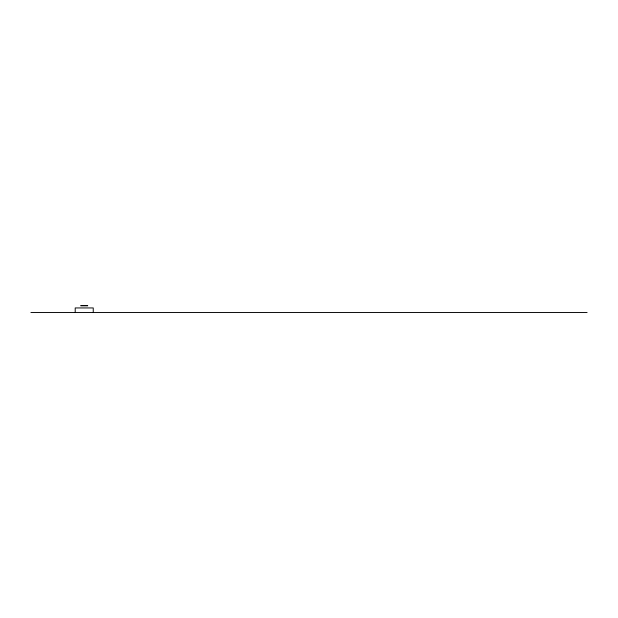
<?xml version="1.0" encoding="UTF-8"?>
<svg xmlns="http://www.w3.org/2000/svg" width="618" height="618" viewBox="0 0 618 618"><rect width="100%" height="100%" fill="white"/><g stroke="black" fill="none" stroke-linecap="round" stroke-linejoin="round"><path stroke-width="0.93" d="M81.058 305.462L87.401 305.462M80.703 305.817L87.748 305.817M30.9 312.538L587.1 312.538M93.248 312.538L93.248 307.942L75.211 307.942L75.211 312.538"/></g></svg>
